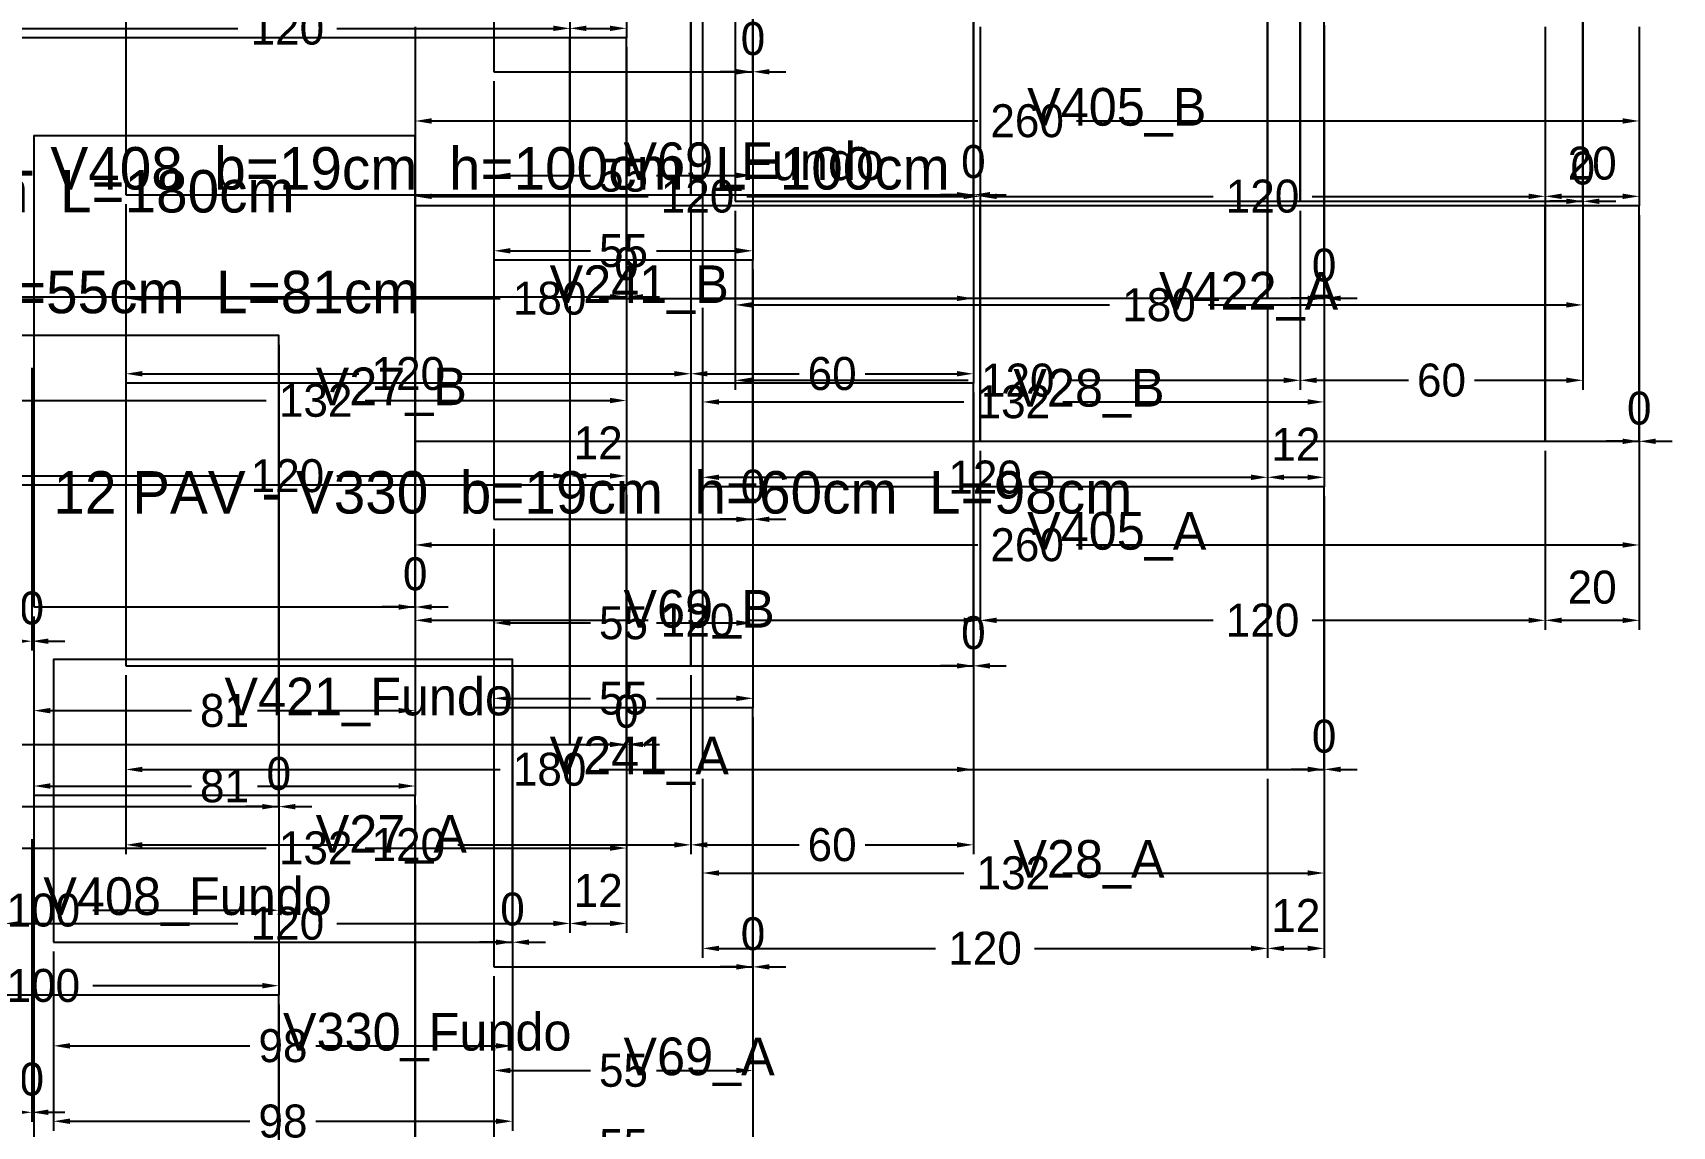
# Model space of a CAD drawing. Header units: metres. Extents: x 946 to 6411, y 1397 to 3666.
# Drawn here: x 4812.7 to 5160.8, y 2057.7 to 2289.8 of the extents above; entities that cross this region are included whole.
import ezdxf

# ---------------------------------------------------------------- set-up
doc = ezdxf.new("R2010")
doc.units = ezdxf.units.M
doc.layers.add('COTA', color=3, linetype='Continuous')
doc.dimstyles.new('COTA_VIG', dxfattribs={"dimtxt": 7, "dimasz": 3.5, "dimexe": 2, "dimexo": 2, "dimgap": 1.5, "dimtad": 1, "dimdec": 1, "dimcen": 2.5, "dimclrd": 3, "dimclre": 3, "dimclrt": 3, "dimazin": 3, "dimtfac": 1, "dimtmove": 0, "dimatfit": 3})

# ---------------------------------------------------------------- blocks, each defined once
blk = doc.blocks.new('_CLOSEDFILLED')
at = {"color": 0, "linetype": 'BYBLOCK'}
blk.add_solid([(-1, 0.164), (0, 0), (-1, -0.164)], dxfattribs=at)
blk = doc.blocks.new('*D292')
at = {"color": 3}
for p, q in [((4806.74, 2136.74), (4806.74, 2114.74)), ((4938.74, 2136.74), (4938.74, 2114.74)), ((4810.24, 2116.74), (4862.24, 2116.74)), ((4883.24, 2116.74), (4935.24, 2116.74))]:
    blk.add_line(p, q, dxfattribs=at)
at = {"layer": 'Defpoints'}
for p in [(4806.74, 2138.74), (4938.74, 2138.74), (4806.74, 2116.74)]:
    blk.add_point(p, dxfattribs=at)
at = {"layer": 'COTA', "color": 3, "xscale": 3.5, "yscale": 3.5, "rotation": 180}
blk.add_blockref('_CLOSEDFILLED', (4806.74, 2116.74), dxfattribs=at)
at = {"layer": 'COTA', "color": 3, "xscale": 3.5, "yscale": 3.5}
blk.add_blockref('_CLOSEDFILLED', (4938.74, 2116.74), dxfattribs=at)
at = {"layer": 'COTA', "color": 3, "insert": (4872.74, 2116.74), "char_height": 7, "attachment_point": 5}
blk.add_mtext('132', dxfattribs=at)
blk = doc.blocks.new('*D293')
at = {"color": 3}
for p, q in [((4806.74, 2136.74), (4806.74, 2098.74)), ((4926.74, 2136.74), (4926.74, 2098.74)), ((4810.24, 2100.74), (4856.24, 2100.74)), ((4877.24, 2100.74), (4923.24, 2100.74))]:
    blk.add_line(p, q, dxfattribs=at)
at = {"layer": 'Defpoints'}
for p in [(4806.74, 2138.74), (4926.74, 2138.74), (4806.74, 2100.74)]:
    blk.add_point(p, dxfattribs=at)
at = {"layer": 'COTA', "color": 3, "xscale": 3.5, "yscale": 3.5, "rotation": 180}
blk.add_blockref('_CLOSEDFILLED', (4806.74, 2100.74), dxfattribs=at)
at = {"layer": 'COTA', "color": 3, "xscale": 3.5, "yscale": 3.5}
blk.add_blockref('_CLOSEDFILLED', (4926.74, 2100.74), dxfattribs=at)
at = {"layer": 'COTA', "color": 3, "insert": (4866.74, 2100.74), "char_height": 7, "attachment_point": 5}
blk.add_mtext('120', dxfattribs=at)
blk = doc.blocks.new('*D296')
at = {"color": 3}
for p, q in [((4806.74, 2231.74), (4806.74, 2209.74)), ((4938.74, 2231.74), (4938.74, 2209.74)), ((4810.24, 2211.74), (4862.24, 2211.74)), ((4883.24, 2211.74), (4935.24, 2211.74))]:
    blk.add_line(p, q, dxfattribs=at)
at = {"layer": 'Defpoints'}
for p in [(4806.74, 2233.74), (4938.74, 2233.74), (4806.74, 2211.74)]:
    blk.add_point(p, dxfattribs=at)
at = {"layer": 'COTA', "color": 3, "xscale": 3.5, "yscale": 3.5, "rotation": 180}
blk.add_blockref('_CLOSEDFILLED', (4806.74, 2211.74), dxfattribs=at)
at = {"layer": 'COTA', "color": 3, "xscale": 3.5, "yscale": 3.5}
blk.add_blockref('_CLOSEDFILLED', (4938.74, 2211.74), dxfattribs=at)
at = {"layer": 'COTA', "color": 3, "insert": (4872.74, 2211.74), "char_height": 7, "attachment_point": 5}
blk.add_mtext('132', dxfattribs=at)
blk = doc.blocks.new('*D297')
at = {"color": 3}
for p, q in [((4806.74, 2231.74), (4806.74, 2193.74)), ((4926.74, 2231.74), (4926.74, 2193.74)), ((4810.24, 2195.74), (4856.24, 2195.74)), ((4877.24, 2195.74), (4923.24, 2195.74))]:
    blk.add_line(p, q, dxfattribs=at)
at = {"layer": 'Defpoints'}
for p in [(4806.74, 2233.74), (4926.74, 2233.74), (4806.74, 2195.74)]:
    blk.add_point(p, dxfattribs=at)
at = {"layer": 'COTA', "color": 3, "xscale": 3.5, "yscale": 3.5, "rotation": 180}
blk.add_blockref('_CLOSEDFILLED', (4806.74, 2195.74), dxfattribs=at)
at = {"layer": 'COTA', "color": 3, "xscale": 3.5, "yscale": 3.5}
blk.add_blockref('_CLOSEDFILLED', (4926.74, 2195.74), dxfattribs=at)
at = {"layer": 'COTA', "color": 3, "insert": (4866.74, 2195.74), "char_height": 7, "attachment_point": 5}
blk.add_mtext('120', dxfattribs=at)
blk = doc.blocks.new('*D301')
at = {"color": 3}
for p, q in [((4806.74, 2326.74), (4806.74, 2288.74)), ((4926.74, 2326.74), (4926.74, 2288.74)), ((4810.24, 2290.74), (4856.24, 2290.74)), ((4877.24, 2290.74), (4923.24, 2290.74))]:
    blk.add_line(p, q, dxfattribs=at)
at = {"layer": 'Defpoints'}
for p in [(4806.74, 2328.74), (4926.74, 2328.74), (4806.74, 2290.74)]:
    blk.add_point(p, dxfattribs=at)
at = {"layer": 'COTA', "color": 3, "xscale": 3.5, "yscale": 3.5, "rotation": 180}
blk.add_blockref('_CLOSEDFILLED', (4806.74, 2290.74), dxfattribs=at)
at = {"layer": 'COTA', "color": 3, "xscale": 3.5, "yscale": 3.5}
blk.add_blockref('_CLOSEDFILLED', (4926.74, 2290.74), dxfattribs=at)
at = {"layer": 'COTA', "color": 3, "insert": (4866.74, 2290.74), "char_height": 7, "attachment_point": 5}
blk.add_mtext('120', dxfattribs=at)
blk = doc.blocks.new('*D304')
at = {"color": 3}
for p, q in [((4954.91, 2131.44), (4954.91, 2109.44)), ((5086.91, 2131.44), (5086.91, 2109.44)), ((4958.41, 2111.44), (5010.41, 2111.44)), ((5031.41, 2111.44), (5083.41, 2111.44))]:
    blk.add_line(p, q, dxfattribs=at)
at = {"layer": 'Defpoints'}
for p in [(4954.91, 2133.44), (5086.91, 2133.44), (4954.91, 2111.44)]:
    blk.add_point(p, dxfattribs=at)
at = {"layer": 'COTA', "color": 3, "xscale": 3.5, "yscale": 3.5, "rotation": 180}
blk.add_blockref('_CLOSEDFILLED', (4954.91, 2111.44), dxfattribs=at)
at = {"layer": 'COTA', "color": 3, "xscale": 3.5, "yscale": 3.5}
blk.add_blockref('_CLOSEDFILLED', (5086.91, 2111.44), dxfattribs=at)
at = {"layer": 'COTA', "color": 3, "insert": (5020.91, 2111.44), "char_height": 7, "attachment_point": 5}
blk.add_mtext('132', dxfattribs=at)
blk = doc.blocks.new('*D305')
at = {"color": 3}
for p, q in [((4954.91, 2131.44), (4954.91, 2093.44)), ((5074.91, 2131.44), (5074.91, 2093.44)), ((4958.41, 2095.44), (5004.41, 2095.44)), ((5025.41, 2095.44), (5071.41, 2095.44))]:
    blk.add_line(p, q, dxfattribs=at)
at = {"layer": 'Defpoints'}
for p in [(4954.91, 2133.44), (5074.91, 2133.44), (4954.91, 2095.44)]:
    blk.add_point(p, dxfattribs=at)
at = {"layer": 'COTA', "color": 3, "xscale": 3.5, "yscale": 3.5, "rotation": 180}
blk.add_blockref('_CLOSEDFILLED', (4954.91, 2095.44), dxfattribs=at)
at = {"layer": 'COTA', "color": 3, "xscale": 3.5, "yscale": 3.5}
blk.add_blockref('_CLOSEDFILLED', (5074.91, 2095.44), dxfattribs=at)
at = {"layer": 'COTA', "color": 3, "insert": (5014.91, 2095.44), "char_height": 7, "attachment_point": 5}
blk.add_mtext('120', dxfattribs=at)
blk = doc.blocks.new('*D308')
at = {"color": 3}
for p, q in [((4954.91, 2231.44), (4954.91, 2209.44)), ((5086.91, 2231.44), (5086.91, 2209.44)), ((4958.41, 2211.44), (5010.41, 2211.44)), ((5031.41, 2211.44), (5083.41, 2211.44))]:
    blk.add_line(p, q, dxfattribs=at)
at = {"layer": 'Defpoints'}
for p in [(4954.91, 2233.44), (5086.91, 2233.44), (4954.91, 2211.44)]:
    blk.add_point(p, dxfattribs=at)
at = {"layer": 'COTA', "color": 3, "xscale": 3.5, "yscale": 3.5, "rotation": 180}
blk.add_blockref('_CLOSEDFILLED', (4954.91, 2211.44), dxfattribs=at)
at = {"layer": 'COTA', "color": 3, "xscale": 3.5, "yscale": 3.5}
blk.add_blockref('_CLOSEDFILLED', (5086.91, 2211.44), dxfattribs=at)
at = {"layer": 'COTA', "color": 3, "insert": (5020.91, 2211.44), "char_height": 7, "attachment_point": 5}
blk.add_mtext('132', dxfattribs=at)
blk = doc.blocks.new('*D309')
at = {"color": 3}
for p, q in [((4954.91, 2231.44), (4954.91, 2193.44)), ((5074.91, 2231.44), (5074.91, 2193.44)), ((4958.41, 2195.44), (5004.41, 2195.44)), ((5025.41, 2195.44), (5071.41, 2195.44))]:
    blk.add_line(p, q, dxfattribs=at)
at = {"layer": 'Defpoints'}
for p in [(4954.91, 2233.44), (5074.91, 2233.44), (4954.91, 2195.44)]:
    blk.add_point(p, dxfattribs=at)
at = {"layer": 'COTA', "color": 3, "xscale": 3.5, "yscale": 3.5, "rotation": 180}
blk.add_blockref('_CLOSEDFILLED', (4954.91, 2195.44), dxfattribs=at)
at = {"layer": 'COTA', "color": 3, "xscale": 3.5, "yscale": 3.5}
blk.add_blockref('_CLOSEDFILLED', (5074.91, 2195.44), dxfattribs=at)
at = {"layer": 'COTA', "color": 3, "insert": (5014.91, 2195.44), "char_height": 7, "attachment_point": 5}
blk.add_mtext('120', dxfattribs=at)
blk = doc.blocks.new('*D625')
at = {"color": 3}
for p, q in [((4910.61, 2089.52), (4910.61, 2067.52)), ((4965.61, 2089.52), (4965.61, 2067.52)), ((4914.11, 2069.52), (4931.11, 2069.52)), ((4945.11, 2069.52), (4962.11, 2069.52))]:
    blk.add_line(p, q, dxfattribs=at)
at = {"layer": 'Defpoints'}
for p in [(4910.61, 2091.52), (4965.61, 2091.52), (4910.61, 2069.52)]:
    blk.add_point(p, dxfattribs=at)
at = {"layer": 'COTA', "color": 3, "xscale": 3.5, "yscale": 3.5, "rotation": 180}
blk.add_blockref('_CLOSEDFILLED', (4910.61, 2069.52), dxfattribs=at)
at = {"layer": 'COTA', "color": 3, "xscale": 3.5, "yscale": 3.5}
blk.add_blockref('_CLOSEDFILLED', (4965.61, 2069.52), dxfattribs=at)
at = {"layer": 'COTA', "color": 3, "insert": (4938.11, 2069.52), "char_height": 7, "attachment_point": 5}
blk.add_mtext('55', dxfattribs=at)
blk = doc.blocks.new('*D626')
at = {"color": 3}
for p, q in [((4910.61, 2089.52), (4910.61, 2051.52)), ((4965.61, 2089.52), (4965.61, 2051.52)), ((4914.11, 2053.52), (4931.11, 2053.52)), ((4945.11, 2053.52), (4962.11, 2053.52))]:
    blk.add_line(p, q, dxfattribs=at)
at = {"layer": 'Defpoints'}
for p in [(4910.61, 2091.52), (4965.61, 2091.52), (4910.61, 2053.52)]:
    blk.add_point(p, dxfattribs=at)
at = {"layer": 'COTA', "color": 3, "xscale": 3.5, "yscale": 3.5, "rotation": 180}
blk.add_blockref('_CLOSEDFILLED', (4910.61, 2053.52), dxfattribs=at)
at = {"layer": 'COTA', "color": 3, "xscale": 3.5, "yscale": 3.5}
blk.add_blockref('_CLOSEDFILLED', (4965.61, 2053.52), dxfattribs=at)
at = {"layer": 'COTA', "color": 3, "insert": (4938.11, 2053.52), "char_height": 7, "attachment_point": 5}
blk.add_mtext('55', dxfattribs=at)
blk = doc.blocks.new('*D628')
at = {"color": 3}
for p, q in [((4910.61, 2184.52), (4910.61, 2162.52)), ((4965.61, 2184.52), (4965.61, 2162.52)), ((4914.11, 2164.52), (4931.11, 2164.52)), ((4945.11, 2164.52), (4962.11, 2164.52))]:
    blk.add_line(p, q, dxfattribs=at)
at = {"layer": 'Defpoints'}
for p in [(4910.61, 2186.52), (4965.61, 2186.52), (4910.61, 2164.52)]:
    blk.add_point(p, dxfattribs=at)
at = {"layer": 'COTA', "color": 3, "xscale": 3.5, "yscale": 3.5, "rotation": 180}
blk.add_blockref('_CLOSEDFILLED', (4910.61, 2164.52), dxfattribs=at)
at = {"layer": 'COTA', "color": 3, "xscale": 3.5, "yscale": 3.5}
blk.add_blockref('_CLOSEDFILLED', (4965.61, 2164.52), dxfattribs=at)
at = {"layer": 'COTA', "color": 3, "insert": (4938.11, 2164.52), "char_height": 7, "attachment_point": 5}
blk.add_mtext('55', dxfattribs=at)
blk = doc.blocks.new('*D629')
at = {"color": 3}
for p, q in [((4910.61, 2184.52), (4910.61, 2146.52)), ((4965.61, 2184.52), (4965.61, 2146.52)), ((4914.11, 2148.52), (4931.11, 2148.52)), ((4945.11, 2148.52), (4962.11, 2148.52))]:
    blk.add_line(p, q, dxfattribs=at)
at = {"layer": 'Defpoints'}
for p in [(4910.61, 2186.52), (4965.61, 2186.52), (4910.61, 2148.52)]:
    blk.add_point(p, dxfattribs=at)
at = {"layer": 'COTA', "color": 3, "xscale": 3.5, "yscale": 3.5, "rotation": 180}
blk.add_blockref('_CLOSEDFILLED', (4910.61, 2148.52), dxfattribs=at)
at = {"layer": 'COTA', "color": 3, "xscale": 3.5, "yscale": 3.5}
blk.add_blockref('_CLOSEDFILLED', (4965.61, 2148.52), dxfattribs=at)
at = {"layer": 'COTA', "color": 3, "insert": (4938.11, 2148.52), "char_height": 7, "attachment_point": 5}
blk.add_mtext('55', dxfattribs=at)
blk = doc.blocks.new('*D631')
at = {"color": 3}
for p, q in [((4910.61, 2279.52), (4910.61, 2257.52)), ((4965.61, 2279.52), (4965.61, 2257.52)), ((4914.11, 2259.52), (4931.11, 2259.52)), ((4945.11, 2259.52), (4962.11, 2259.52))]:
    blk.add_line(p, q, dxfattribs=at)
at = {"layer": 'Defpoints'}
for p in [(4910.61, 2281.52), (4965.61, 2281.52), (4910.61, 2259.52)]:
    blk.add_point(p, dxfattribs=at)
at = {"layer": 'COTA', "color": 3, "xscale": 3.5, "yscale": 3.5, "rotation": 180}
blk.add_blockref('_CLOSEDFILLED', (4910.61, 2259.52), dxfattribs=at)
at = {"layer": 'COTA', "color": 3, "xscale": 3.5, "yscale": 3.5}
blk.add_blockref('_CLOSEDFILLED', (4965.61, 2259.52), dxfattribs=at)
at = {"layer": 'COTA', "color": 3, "insert": (4938.11, 2259.52), "char_height": 7, "attachment_point": 5}
blk.add_mtext('55', dxfattribs=at)
blk = doc.blocks.new('*D632')
at = {"color": 3}
for p, q in [((4910.61, 2279.52), (4910.61, 2241.52)), ((4965.61, 2279.52), (4965.61, 2241.52)), ((4914.11, 2243.52), (4931.11, 2243.52)), ((4945.11, 2243.52), (4962.11, 2243.52))]:
    blk.add_line(p, q, dxfattribs=at)
at = {"layer": 'Defpoints'}
for p in [(4910.61, 2281.52), (4965.61, 2281.52), (4910.61, 2243.52)]:
    blk.add_point(p, dxfattribs=at)
at = {"layer": 'COTA', "color": 3, "xscale": 3.5, "yscale": 3.5, "rotation": 180}
blk.add_blockref('_CLOSEDFILLED', (4910.61, 2243.52), dxfattribs=at)
at = {"layer": 'COTA', "color": 3, "xscale": 3.5, "yscale": 3.5}
blk.add_blockref('_CLOSEDFILLED', (4965.61, 2243.52), dxfattribs=at)
at = {"layer": 'COTA', "color": 3, "insert": (4938.11, 2243.52), "char_height": 7, "attachment_point": 5}
blk.add_mtext('55', dxfattribs=at)
blk = doc.blocks.new('*D1201')
at = {"color": 3}
for p, q in [((4832.42, 2153.42), (4832.42, 2131.42)), ((5012.42, 2153.42), (5012.42, 2131.42)), ((4835.92, 2133.42), (4911.92, 2133.42)), ((4932.92, 2133.42), (5008.92, 2133.42))]:
    blk.add_line(p, q, dxfattribs=at)
at = {"layer": 'Defpoints'}
for p in [(4832.42, 2155.42), (5012.42, 2155.42), (4832.42, 2133.42)]:
    blk.add_point(p, dxfattribs=at)
at = {"layer": 'COTA', "color": 3, "xscale": 3.5, "yscale": 3.5, "rotation": 180}
blk.add_blockref('_CLOSEDFILLED', (4832.42, 2133.42), dxfattribs=at)
at = {"layer": 'COTA', "color": 3, "xscale": 3.5, "yscale": 3.5}
blk.add_blockref('_CLOSEDFILLED', (5012.42, 2133.42), dxfattribs=at)
at = {"layer": 'COTA', "color": 3, "insert": (4922.42, 2133.42), "char_height": 7, "attachment_point": 5}
blk.add_mtext('180', dxfattribs=at)
blk = doc.blocks.new('*D1202')
at = {"color": 3}
for p, q in [((4832.42, 2153.42), (4832.42, 2115.42)), ((4952.42, 2153.42), (4952.42, 2115.42)), ((4835.92, 2117.42), (4881.92, 2117.42)), ((4902.92, 2117.42), (4948.92, 2117.42))]:
    blk.add_line(p, q, dxfattribs=at)
at = {"layer": 'Defpoints'}
for p in [(4832.42, 2155.42), (4952.42, 2155.42), (4832.42, 2117.42)]:
    blk.add_point(p, dxfattribs=at)
at = {"layer": 'COTA', "color": 3, "xscale": 3.5, "yscale": 3.5, "rotation": 180}
blk.add_blockref('_CLOSEDFILLED', (4832.42, 2117.42), dxfattribs=at)
at = {"layer": 'COTA', "color": 3, "xscale": 3.5, "yscale": 3.5}
blk.add_blockref('_CLOSEDFILLED', (4952.42, 2117.42), dxfattribs=at)
at = {"layer": 'COTA', "color": 3, "insert": (4892.42, 2117.42), "char_height": 7, "attachment_point": 5}
blk.add_mtext('120', dxfattribs=at)
blk = doc.blocks.new('*D1203')
at = {"color": 3}
for p, q in [((4952.42, 2153.42), (4952.42, 2115.42)), ((5012.42, 2153.42), (5012.42, 2115.42)), ((4955.92, 2117.42), (4975.42, 2117.42)), ((4989.42, 2117.42), (5008.92, 2117.42))]:
    blk.add_line(p, q, dxfattribs=at)
at = {"layer": 'Defpoints'}
for p in [(4952.42, 2155.42), (5012.42, 2155.42), (4952.42, 2117.42)]:
    blk.add_point(p, dxfattribs=at)
at = {"layer": 'COTA', "color": 3, "xscale": 3.5, "yscale": 3.5, "rotation": 180}
blk.add_blockref('_CLOSEDFILLED', (4952.42, 2117.42), dxfattribs=at)
at = {"layer": 'COTA', "color": 3, "xscale": 3.5, "yscale": 3.5}
blk.add_blockref('_CLOSEDFILLED', (5012.42, 2117.42), dxfattribs=at)
at = {"layer": 'COTA', "color": 3, "insert": (4982.42, 2117.42), "char_height": 7, "attachment_point": 5}
blk.add_mtext('60', dxfattribs=at)
blk = doc.blocks.new('*D1205')
at = {"color": 3}
for p, q in [((4832.42, 2253.42), (4832.42, 2231.42)), ((5012.42, 2253.42), (5012.42, 2231.42)), ((4835.92, 2233.42), (4911.92, 2233.42)), ((4932.92, 2233.42), (5008.92, 2233.42))]:
    blk.add_line(p, q, dxfattribs=at)
at = {"layer": 'Defpoints'}
for p in [(4832.42, 2255.42), (5012.42, 2255.42), (4832.42, 2233.42)]:
    blk.add_point(p, dxfattribs=at)
at = {"layer": 'COTA', "color": 3, "xscale": 3.5, "yscale": 3.5, "rotation": 180}
blk.add_blockref('_CLOSEDFILLED', (4832.42, 2233.42), dxfattribs=at)
at = {"layer": 'COTA', "color": 3, "xscale": 3.5, "yscale": 3.5}
blk.add_blockref('_CLOSEDFILLED', (5012.42, 2233.42), dxfattribs=at)
at = {"layer": 'COTA', "color": 3, "insert": (4922.42, 2233.42), "char_height": 7, "attachment_point": 5}
blk.add_mtext('180', dxfattribs=at)
blk = doc.blocks.new('*D1206')
at = {"color": 3}
for p, q in [((4832.42, 2253.42), (4832.42, 2215.42)), ((4952.42, 2253.42), (4952.42, 2215.42)), ((4835.92, 2217.42), (4881.92, 2217.42)), ((4902.92, 2217.42), (4948.92, 2217.42))]:
    blk.add_line(p, q, dxfattribs=at)
at = {"layer": 'Defpoints'}
for p in [(4832.42, 2255.42), (4952.42, 2255.42), (4832.42, 2217.42)]:
    blk.add_point(p, dxfattribs=at)
at = {"layer": 'COTA', "color": 3, "xscale": 3.5, "yscale": 3.5, "rotation": 180}
blk.add_blockref('_CLOSEDFILLED', (4832.42, 2217.42), dxfattribs=at)
at = {"layer": 'COTA', "color": 3, "xscale": 3.5, "yscale": 3.5}
blk.add_blockref('_CLOSEDFILLED', (4952.42, 2217.42), dxfattribs=at)
at = {"layer": 'COTA', "color": 3, "insert": (4892.42, 2217.42), "char_height": 7, "attachment_point": 5}
blk.add_mtext('120', dxfattribs=at)
blk = doc.blocks.new('*D1207')
at = {"color": 3}
for p, q in [((4952.42, 2253.42), (4952.42, 2215.42)), ((5012.42, 2253.42), (5012.42, 2215.42)), ((4955.92, 2217.42), (4975.42, 2217.42)), ((4989.42, 2217.42), (5008.92, 2217.42))]:
    blk.add_line(p, q, dxfattribs=at)
at = {"layer": 'Defpoints'}
for p in [(4952.42, 2255.42), (5012.42, 2255.42), (4952.42, 2217.42)]:
    blk.add_point(p, dxfattribs=at)
at = {"layer": 'COTA', "color": 3, "xscale": 3.5, "yscale": 3.5, "rotation": 180}
blk.add_blockref('_CLOSEDFILLED', (4952.42, 2217.42), dxfattribs=at)
at = {"layer": 'COTA', "color": 3, "xscale": 3.5, "yscale": 3.5}
blk.add_blockref('_CLOSEDFILLED', (5012.42, 2217.42), dxfattribs=at)
at = {"layer": 'COTA', "color": 3, "insert": (4982.42, 2217.42), "char_height": 7, "attachment_point": 5}
blk.add_mtext('60', dxfattribs=at)
blk = doc.blocks.new('*D1657')
at = {"color": 3}
for p, q in [((4817.04, 2094.75), (4817.04, 2072.75)), ((4914.54, 2094.75), (4914.54, 2072.75)), ((4820.54, 2074.75), (4858.79, 2074.75)), ((4872.79, 2074.75), (4911.04, 2074.75))]:
    blk.add_line(p, q, dxfattribs=at)
at = {"layer": 'Defpoints'}
for p in [(4817.04, 2096.75), (4914.54, 2096.75), (4817.04, 2074.75)]:
    blk.add_point(p, dxfattribs=at)
at = {"layer": 'COTA', "color": 3, "xscale": 3.5, "yscale": 3.5, "rotation": 180}
blk.add_blockref('_CLOSEDFILLED', (4817.04, 2074.75), dxfattribs=at)
at = {"layer": 'COTA', "color": 3, "xscale": 3.5, "yscale": 3.5}
blk.add_blockref('_CLOSEDFILLED', (4914.54, 2074.75), dxfattribs=at)
at = {"layer": 'COTA', "color": 3, "insert": (4865.79, 2074.75), "char_height": 7, "attachment_point": 5}
blk.add_mtext('98', dxfattribs=at)
blk = doc.blocks.new('*D1658')
at = {"color": 3}
for p, q in [((4817.04, 2094.75), (4817.04, 2056.75)), ((4914.54, 2094.75), (4914.54, 2056.75)), ((4820.54, 2058.75), (4858.79, 2058.75)), ((4872.79, 2058.75), (4911.04, 2058.75))]:
    blk.add_line(p, q, dxfattribs=at)
at = {"layer": 'Defpoints'}
for p in [(4817.04, 2096.75), (4914.54, 2096.75), (4817.04, 2058.75)]:
    blk.add_point(p, dxfattribs=at)
at = {"layer": 'COTA', "color": 3, "xscale": 3.5, "yscale": 3.5, "rotation": 180}
blk.add_blockref('_CLOSEDFILLED', (4817.04, 2058.75), dxfattribs=at)
at = {"layer": 'COTA', "color": 3, "xscale": 3.5, "yscale": 3.5}
blk.add_blockref('_CLOSEDFILLED', (4914.54, 2058.75), dxfattribs=at)
at = {"layer": 'COTA', "color": 3, "insert": (4865.79, 2058.75), "char_height": 7, "attachment_point": 5}
blk.add_mtext('98', dxfattribs=at)
blk = doc.blocks.new('*D1804')
at = {"color": 3}
for p, q in [((4893.84, 2201.08), (4893.84, 2179.08)), ((5153.84, 2201.08), (5153.84, 2179.08)), ((4897.34, 2181.08), (5013.34, 2181.08)), ((5034.34, 2181.08), (5150.34, 2181.08))]:
    blk.add_line(p, q, dxfattribs=at)
at = {"layer": 'Defpoints'}
for p in [(4893.84, 2203.08), (5153.84, 2203.08), (4893.84, 2181.08)]:
    blk.add_point(p, dxfattribs=at)
at = {"layer": 'COTA', "color": 3, "xscale": 3.5, "yscale": 3.5, "rotation": 180}
blk.add_blockref('_CLOSEDFILLED', (4893.84, 2181.08), dxfattribs=at)
at = {"layer": 'COTA', "color": 3, "xscale": 3.5, "yscale": 3.5}
blk.add_blockref('_CLOSEDFILLED', (5153.84, 2181.08), dxfattribs=at)
at = {"layer": 'COTA', "color": 3, "insert": (5023.84, 2181.08), "char_height": 7, "attachment_point": 5}
blk.add_mtext('260', dxfattribs=at)
blk = doc.blocks.new('*D1805')
at = {"color": 3}
for p, q in [((4893.84, 2201.08), (4893.84, 2163.08)), ((5013.84, 2201.08), (5013.84, 2163.08)), ((4897.34, 2165.08), (4943.34, 2165.08)), ((4964.34, 2165.08), (5010.34, 2165.08))]:
    blk.add_line(p, q, dxfattribs=at)
at = {"layer": 'Defpoints'}
for p in [(4893.84, 2203.08), (5013.84, 2203.08), (4893.84, 2165.08)]:
    blk.add_point(p, dxfattribs=at)
at = {"layer": 'COTA', "color": 3, "xscale": 3.5, "yscale": 3.5, "rotation": 180}
blk.add_blockref('_CLOSEDFILLED', (4893.84, 2165.08), dxfattribs=at)
at = {"layer": 'COTA', "color": 3, "xscale": 3.5, "yscale": 3.5}
blk.add_blockref('_CLOSEDFILLED', (5013.84, 2165.08), dxfattribs=at)
at = {"layer": 'COTA', "color": 3, "insert": (4953.84, 2165.08), "char_height": 7, "attachment_point": 5}
blk.add_mtext('120', dxfattribs=at)
blk = doc.blocks.new('*D1806')
at = {"color": 3}
for p, q in [((5013.84, 2201.08), (5013.84, 2163.08)), ((5133.84, 2201.08), (5133.84, 2163.08)), ((5017.34, 2165.08), (5063.34, 2165.08)), ((5084.34, 2165.08), (5130.34, 2165.08))]:
    blk.add_line(p, q, dxfattribs=at)
at = {"layer": 'Defpoints'}
for p in [(5013.84, 2203.08), (5133.84, 2203.08), (5013.84, 2165.08)]:
    blk.add_point(p, dxfattribs=at)
at = {"layer": 'COTA', "color": 3, "xscale": 3.5, "yscale": 3.5, "rotation": 180}
blk.add_blockref('_CLOSEDFILLED', (5013.84, 2165.08), dxfattribs=at)
at = {"layer": 'COTA', "color": 3, "xscale": 3.5, "yscale": 3.5}
blk.add_blockref('_CLOSEDFILLED', (5133.84, 2165.08), dxfattribs=at)
at = {"layer": 'COTA', "color": 3, "insert": (5073.84, 2165.08), "char_height": 7, "attachment_point": 5}
blk.add_mtext('120', dxfattribs=at)
blk = doc.blocks.new('*D1807')
at = {"color": 3}
for p, q in [((5133.84, 2201.08), (5133.84, 2163.08)), ((5153.84, 2201.08), (5153.84, 2163.08)), ((5137.34, 2165.08), (5150.34, 2165.08))]:
    blk.add_line(p, q, dxfattribs=at)
at = {"layer": 'Defpoints'}
for p in [(5133.84, 2203.08), (5153.84, 2203.08), (5133.84, 2165.08)]:
    blk.add_point(p, dxfattribs=at)
at = {"layer": 'COTA', "color": 3, "xscale": 3.5, "yscale": 3.5, "rotation": 180}
blk.add_blockref('_CLOSEDFILLED', (5133.84, 2165.08), dxfattribs=at)
at = {"layer": 'COTA', "color": 3, "xscale": 3.5, "yscale": 3.5}
blk.add_blockref('_CLOSEDFILLED', (5153.84, 2165.08), dxfattribs=at)
at = {"layer": 'COTA', "color": 3, "insert": (5143.84, 2172.08), "char_height": 7, "attachment_point": 5}
blk.add_mtext('20', dxfattribs=at)
blk = doc.blocks.new('*D1809')
at = {"color": 3}
for p, q in [((4893.84, 2291.08), (4893.84, 2269.08)), ((5153.84, 2291.08), (5153.84, 2269.08)), ((4897.34, 2271.08), (5013.34, 2271.08)), ((5034.34, 2271.08), (5150.34, 2271.08))]:
    blk.add_line(p, q, dxfattribs=at)
at = {"layer": 'Defpoints'}
for p in [(4893.84, 2293.08), (5153.84, 2293.08), (4893.84, 2271.08)]:
    blk.add_point(p, dxfattribs=at)
at = {"layer": 'COTA', "color": 3, "xscale": 3.5, "yscale": 3.5, "rotation": 180}
blk.add_blockref('_CLOSEDFILLED', (4893.84, 2271.08), dxfattribs=at)
at = {"layer": 'COTA', "color": 3, "xscale": 3.5, "yscale": 3.5}
blk.add_blockref('_CLOSEDFILLED', (5153.84, 2271.08), dxfattribs=at)
at = {"layer": 'COTA', "color": 3, "insert": (5023.84, 2271.08), "char_height": 7, "attachment_point": 5}
blk.add_mtext('260', dxfattribs=at)
blk = doc.blocks.new('*D1810')
at = {"color": 3}
for p, q in [((4893.84, 2291.08), (4893.84, 2253.08)), ((5013.84, 2291.08), (5013.84, 2253.08)), ((4897.34, 2255.08), (4943.34, 2255.08)), ((4964.34, 2255.08), (5010.34, 2255.08))]:
    blk.add_line(p, q, dxfattribs=at)
at = {"layer": 'Defpoints'}
for p in [(4893.84, 2293.08), (5013.84, 2293.08), (4893.84, 2255.08)]:
    blk.add_point(p, dxfattribs=at)
at = {"layer": 'COTA', "color": 3, "xscale": 3.5, "yscale": 3.5, "rotation": 180}
blk.add_blockref('_CLOSEDFILLED', (4893.84, 2255.08), dxfattribs=at)
at = {"layer": 'COTA', "color": 3, "xscale": 3.5, "yscale": 3.5}
blk.add_blockref('_CLOSEDFILLED', (5013.84, 2255.08), dxfattribs=at)
at = {"layer": 'COTA', "color": 3, "insert": (4953.84, 2255.08), "char_height": 7, "attachment_point": 5}
blk.add_mtext('120', dxfattribs=at)
blk = doc.blocks.new('*D1811')
at = {"color": 3}
for p, q in [((5013.84, 2291.08), (5013.84, 2253.08)), ((5133.84, 2291.08), (5133.84, 2253.08)), ((5017.34, 2255.08), (5063.34, 2255.08)), ((5084.34, 2255.08), (5130.34, 2255.08))]:
    blk.add_line(p, q, dxfattribs=at)
at = {"layer": 'Defpoints'}
for p in [(5013.84, 2293.08), (5133.84, 2293.08), (5013.84, 2255.08)]:
    blk.add_point(p, dxfattribs=at)
at = {"layer": 'COTA', "color": 3, "xscale": 3.5, "yscale": 3.5, "rotation": 180}
blk.add_blockref('_CLOSEDFILLED', (5013.84, 2255.08), dxfattribs=at)
at = {"layer": 'COTA', "color": 3, "xscale": 3.5, "yscale": 3.5}
blk.add_blockref('_CLOSEDFILLED', (5133.84, 2255.08), dxfattribs=at)
at = {"layer": 'COTA', "color": 3, "insert": (5073.84, 2255.08), "char_height": 7, "attachment_point": 5}
blk.add_mtext('120', dxfattribs=at)
blk = doc.blocks.new('*D1812')
at = {"color": 3}
for p, q in [((5133.84, 2291.08), (5133.84, 2253.08)), ((5153.84, 2291.08), (5153.84, 2253.08)), ((5137.34, 2255.08), (5150.34, 2255.08))]:
    blk.add_line(p, q, dxfattribs=at)
at = {"layer": 'Defpoints'}
for p in [(5133.84, 2293.08), (5153.84, 2293.08), (5133.84, 2255.08)]:
    blk.add_point(p, dxfattribs=at)
at = {"layer": 'COTA', "color": 3, "xscale": 3.5, "yscale": 3.5, "rotation": 180}
blk.add_blockref('_CLOSEDFILLED', (5133.84, 2255.08), dxfattribs=at)
at = {"layer": 'COTA', "color": 3, "xscale": 3.5, "yscale": 3.5}
blk.add_blockref('_CLOSEDFILLED', (5153.84, 2255.08), dxfattribs=at)
at = {"layer": 'COTA', "color": 3, "insert": (5143.84, 2262.08), "char_height": 7, "attachment_point": 5}
blk.add_mtext('20', dxfattribs=at)
blk = doc.blocks.new('*D1882')
at = {"color": 3}
for p, q in [((4764.9, 2123.53), (4764.9, 2101.53)), ((4864.9, 2123.53), (4864.9, 2101.53)), ((4768.4, 2103.53), (4804.4, 2103.53)), ((4825.4, 2103.53), (4861.4, 2103.53))]:
    blk.add_line(p, q, dxfattribs=at)
at = {"layer": 'Defpoints'}
for p in [(4764.9, 2125.53), (4864.9, 2125.53), (4764.9, 2103.53)]:
    blk.add_point(p, dxfattribs=at)
at = {"layer": 'COTA', "color": 3, "xscale": 3.5, "yscale": 3.5, "rotation": 180}
blk.add_blockref('_CLOSEDFILLED', (4764.9, 2103.53), dxfattribs=at)
at = {"layer": 'COTA', "color": 3, "xscale": 3.5, "yscale": 3.5}
blk.add_blockref('_CLOSEDFILLED', (4864.9, 2103.53), dxfattribs=at)
at = {"layer": 'COTA', "color": 3, "insert": (4814.9, 2103.53), "char_height": 7, "attachment_point": 5}
blk.add_mtext('100', dxfattribs=at)
blk = doc.blocks.new('*D1883')
at = {"color": 3}
for p, q in [((4764.9, 2123.53), (4764.9, 2085.53)), ((4864.9, 2123.53), (4864.9, 2085.53)), ((4768.4, 2087.53), (4804.4, 2087.53)), ((4825.4, 2087.53), (4861.4, 2087.53))]:
    blk.add_line(p, q, dxfattribs=at)
at = {"layer": 'Defpoints'}
for p in [(4764.9, 2125.53), (4864.9, 2125.53), (4764.9, 2087.53)]:
    blk.add_point(p, dxfattribs=at)
at = {"layer": 'COTA', "color": 3, "xscale": 3.5, "yscale": 3.5, "rotation": 180}
blk.add_blockref('_CLOSEDFILLED', (4764.9, 2087.53), dxfattribs=at)
at = {"layer": 'COTA', "color": 3, "xscale": 3.5, "yscale": 3.5}
blk.add_blockref('_CLOSEDFILLED', (4864.9, 2087.53), dxfattribs=at)
at = {"layer": 'COTA', "color": 3, "insert": (4814.9, 2087.53), "char_height": 7, "attachment_point": 5}
blk.add_mtext('100', dxfattribs=at)
blk = doc.blocks.new('*D2020')
at = {"color": 3}
for p, q in [((4812.87, 2165.91), (4812.87, 2143.91)), ((4893.87, 2165.91), (4893.87, 2143.91)), ((4816.37, 2145.91), (4846.37, 2145.91)), ((4860.37, 2145.91), (4890.37, 2145.91))]:
    blk.add_line(p, q, dxfattribs=at)
at = {"layer": 'Defpoints'}
for p in [(4812.87, 2167.91), (4893.87, 2167.91), (4812.87, 2145.91)]:
    blk.add_point(p, dxfattribs=at)
at = {"layer": 'COTA', "color": 3, "xscale": 3.5, "yscale": 3.5, "rotation": 180}
blk.add_blockref('_CLOSEDFILLED', (4812.87, 2145.91), dxfattribs=at)
at = {"layer": 'COTA', "color": 3, "xscale": 3.5, "yscale": 3.5}
blk.add_blockref('_CLOSEDFILLED', (4893.87, 2145.91), dxfattribs=at)
at = {"layer": 'COTA', "color": 3, "insert": (4853.37, 2145.91), "char_height": 7, "attachment_point": 5}
blk.add_mtext('81', dxfattribs=at)
blk = doc.blocks.new('*D2021')
at = {"color": 3}
for p, q in [((4812.87, 2165.91), (4812.87, 2127.91)), ((4893.87, 2165.91), (4893.87, 2127.91)), ((4816.37, 2129.91), (4846.37, 2129.91)), ((4860.37, 2129.91), (4890.37, 2129.91))]:
    blk.add_line(p, q, dxfattribs=at)
at = {"layer": 'Defpoints'}
for p in [(4812.87, 2167.91), (4893.87, 2167.91), (4812.87, 2129.91)]:
    blk.add_point(p, dxfattribs=at)
at = {"layer": 'COTA', "color": 3, "xscale": 3.5, "yscale": 3.5, "rotation": 180}
blk.add_blockref('_CLOSEDFILLED', (4812.87, 2129.91), dxfattribs=at)
at = {"layer": 'COTA', "color": 3, "xscale": 3.5, "yscale": 3.5}
blk.add_blockref('_CLOSEDFILLED', (4893.87, 2129.91), dxfattribs=at)
at = {"layer": 'COTA', "color": 3, "insert": (4853.37, 2129.91), "char_height": 7, "attachment_point": 5}
blk.add_mtext('81', dxfattribs=at)
blk = doc.blocks.new('*D2023')
at = {"color": 3}
for p, q in [((4961.84, 2252.03), (4961.84, 2230.03)), ((5141.84, 2252.03), (5141.84, 2230.03)), ((4965.34, 2232.03), (5041.34, 2232.03)), ((5062.34, 2232.03), (5138.34, 2232.03))]:
    blk.add_line(p, q, dxfattribs=at)
at = {"layer": 'Defpoints'}
for p in [(4961.84, 2254.03), (5141.84, 2254.03), (4961.84, 2232.03)]:
    blk.add_point(p, dxfattribs=at)
at = {"layer": 'COTA', "color": 3, "xscale": 3.5, "yscale": 3.5, "rotation": 180}
blk.add_blockref('_CLOSEDFILLED', (4961.84, 2232.03), dxfattribs=at)
at = {"layer": 'COTA', "color": 3, "xscale": 3.5, "yscale": 3.5}
blk.add_blockref('_CLOSEDFILLED', (5141.84, 2232.03), dxfattribs=at)
at = {"layer": 'COTA', "color": 3, "insert": (5051.84, 2232.03), "char_height": 7, "attachment_point": 5}
blk.add_mtext('180', dxfattribs=at)
blk = doc.blocks.new('*D2024')
at = {"color": 3}
for p, q in [((4961.84, 2252.03), (4961.84, 2214.03)), ((5081.84, 2252.03), (5081.84, 2214.03)), ((4965.34, 2216.03), (5011.34, 2216.03)), ((5032.34, 2216.03), (5078.34, 2216.03))]:
    blk.add_line(p, q, dxfattribs=at)
at = {"layer": 'Defpoints'}
for p in [(4961.84, 2254.03), (5081.84, 2254.03), (4961.84, 2216.03)]:
    blk.add_point(p, dxfattribs=at)
at = {"layer": 'COTA', "color": 3, "xscale": 3.5, "yscale": 3.5, "rotation": 180}
blk.add_blockref('_CLOSEDFILLED', (4961.84, 2216.03), dxfattribs=at)
at = {"layer": 'COTA', "color": 3, "xscale": 3.5, "yscale": 3.5}
blk.add_blockref('_CLOSEDFILLED', (5081.84, 2216.03), dxfattribs=at)
at = {"layer": 'COTA', "color": 3, "insert": (5021.84, 2216.03), "char_height": 7, "attachment_point": 5}
blk.add_mtext('120', dxfattribs=at)
blk = doc.blocks.new('*D2025')
at = {"color": 3}
for p, q in [((5081.84, 2252.03), (5081.84, 2214.03)), ((5141.84, 2252.03), (5141.84, 2214.03)), ((5085.34, 2216.03), (5104.84, 2216.03)), ((5118.84, 2216.03), (5138.34, 2216.03))]:
    blk.add_line(p, q, dxfattribs=at)
at = {"layer": 'Defpoints'}
for p in [(5081.84, 2254.03), (5141.84, 2254.03), (5081.84, 2216.03)]:
    blk.add_point(p, dxfattribs=at)
at = {"layer": 'COTA', "color": 3, "xscale": 3.5, "yscale": 3.5, "rotation": 180}
blk.add_blockref('_CLOSEDFILLED', (5081.84, 2216.03), dxfattribs=at)
at = {"layer": 'COTA', "color": 3, "xscale": 3.5, "yscale": 3.5}
blk.add_blockref('_CLOSEDFILLED', (5141.84, 2216.03), dxfattribs=at)
at = {"layer": 'COTA', "color": 3, "insert": (5111.84, 2216.03), "char_height": 7, "attachment_point": 5}
blk.add_mtext('60', dxfattribs=at)

msp = doc.modelspace()

# ---------------------------------------------------------------- linework, layer by layer
at = {"layer": 'Paineis'}
for points in [[(4910.61, 2281.52), (4965.61, 2281.52), (4965.61, 2336.52), (4910.61, 2336.52)], [(4832.42, 2255.42), (4952.42, 2255.42), (4952.42, 2315.42), (4832.42, 2315.42)], [(4952.42, 2255.42), (5012.42, 2255.42), (5012.42, 2315.42), (4952.42, 2315.42)], [(4961.84, 2254.03), (5081.84, 2254.03), (5081.84, 2304.03), (4961.84, 2304.03)], [(5081.84, 2254.03), (5141.84, 2254.03), (5141.84, 2304.03), (5081.84, 2304.03)], [(4954.91, 2233.44), (5074.91, 2233.44), (5074.91, 2293.44), (4954.91, 2293.44)], [(5074.91, 2233.44), (5086.91, 2233.44), (5086.91, 2293.44), (5074.91, 2293.44)], [(4806.74, 2233.74), (4926.74, 2233.74), (4926.74, 2288.74), (4806.74, 2288.74)], [(4926.74, 2233.74), (4938.74, 2233.74), (4938.74, 2288.74), (4926.74, 2288.74)], [(4812.87, 2167.91), (4893.87, 2167.91), (4893.87, 2267.91), (4812.87, 2267.91)], [(4893.84, 2203.08), (5013.84, 2203.08), (5013.84, 2253.08), (4893.84, 2253.08)], [(5013.84, 2203.08), (5133.84, 2203.08), (5133.84, 2253.08), (5013.84, 2253.08)], [(5133.84, 2203.08), (5153.84, 2203.08), (5153.84, 2253.08), (5133.84, 2253.08)], [(4910.61, 2186.52), (4965.61, 2186.52), (4965.61, 2241.52), (4910.61, 2241.52)], [(4764.9, 2125.53), (4864.9, 2125.53), (4864.9, 2225.53), (4764.9, 2225.53)], [(4832.42, 2155.42), (4952.42, 2155.42), (4952.42, 2215.42), (4832.42, 2215.42)], [(4952.42, 2155.42), (5012.42, 2155.42), (5012.42, 2215.42), (4952.42, 2215.42)], [(4806.74, 2138.74), (4926.74, 2138.74), (4926.74, 2193.74), (4806.74, 2193.74)], [(4926.74, 2138.74), (4938.74, 2138.74), (4938.74, 2193.74), (4926.74, 2193.74)], [(4954.91, 2133.44), (5074.91, 2133.44), (5074.91, 2193.44), (4954.91, 2193.44)], [(5074.91, 2133.44), (5086.91, 2133.44), (5086.91, 2193.44), (5074.91, 2193.44)], [(4817.04, 2096.75), (4914.54, 2096.75), (4914.54, 2156.75), (4817.04, 2156.75)], [(4910.61, 2091.52), (4965.61, 2091.52), (4965.61, 2146.52), (4910.61, 2146.52)], [(4812.87, 2027.91), (4893.87, 2027.91), (4893.87, 2127.91), (4812.87, 2127.91)], [(4764.9, 1985.53), (4864.9, 1985.53), (4864.9, 2085.53), (4764.9, 2085.53)]]:
    msp.add_lwpolyline(points, close=True, dxfattribs=at)

# ---------------------------------------------------------------- texts
at = {"layer": 'NOMENCLATURA', "char_height": 9, "attachment_point": 1}
for s, insert in [('12 PAV - V408  b=19cm  h=100cm  L=100cm', (4764.9, 2265.53)), ('12 PAV - V238  b=19cm  h=60cm  L=180cm', (4632.45, 2260.65)), ('12 PAV - V419  b=14cm  h=55cm  L=81cm', (4665.62, 2239.27)), ('12 PAV - V330  b=19cm  h=60cm  L=98cm', (4817.04, 2196.75))]:
    msp.add_mtext(s, dxfattribs=dict(at, insert=insert))
at = {"layer": 'Texto Secao', "char_height": 8, "attachment_point": 1}
for s, insert in [('V405_B', (5023.84, 2278.08)), ('V69_Fundo', (4938.11, 2266.52)), ('V241_B', (4922.42, 2240.42)), ('V422_A', (5051.84, 2239.03)), ('V27_B', (4872.74, 2218.74)), ('V28_B', (5020.91, 2218.44)), ('V405_A', (5023.84, 2188.08)), ('V69_B', (4938.11, 2171.52)), ('V421_Fundo', (4853.37, 2152.91)), ('V241_A', (4922.42, 2140.42)), ('V27_A', (4872.74, 2123.74)), ('V28_A', (5020.91, 2118.44)), ('V408_Fundo', (4814.9, 2110.53)), ('V330_Fundo', (4865.79, 2081.75)), ('V69_A', (4938.11, 2076.52))]:
    msp.add_mtext(s, dxfattribs=dict(at, insert=insert))

# ---------------------------------------------------------------- dimensions: what is measured, and where the dimension line sits
at = {"layer": 'COTA'}
for base, p1, p2 in [((4965.61, 2281.52), (4965.61, 2281.52), (4965.61, 2336.52)), ((4926.74, 2290.74), (4926.74, 2328.74), (4938.74, 2328.74)), ((5012.42, 2255.42), (5012.42, 2255.42), (5012.42, 2315.42)), ((5141.84, 2254.03), (5141.84, 2254.03), (5141.84, 2304.03)), ((5086.91, 2233.44), (5086.91, 2233.44), (5086.91, 2293.44)), ((4938.74, 2233.74), (4938.74, 2233.74), (4938.74, 2288.74)), ((4893.87, 2167.91), (4893.87, 2167.91), (4893.87, 2267.91)), ((5153.84, 2203.08), (5153.84, 2203.08), (5153.84, 2253.08)), ((4965.61, 2186.52), (4965.61, 2186.52), (4965.61, 2241.52)), ((4926.74, 2195.74), (4926.74, 2233.74), (4938.74, 2233.74)), ((5074.91, 2195.44), (5074.91, 2233.44), (5086.91, 2233.44)), ((4864.9, 2125.53), (4864.9, 2125.53), (4864.9, 2225.53)), ((4812.45, 2160.65), (4812.45, 2160.65), (4812.45, 2220.65)), ((5012.42, 2155.42), (5012.42, 2155.42), (5012.42, 2215.42)), ((4938.74, 2138.74), (4938.74, 2138.74), (4938.74, 2193.74)), ((5086.91, 2133.44), (5086.91, 2133.44), (5086.91, 2193.44)), ((4914.54, 2096.75), (4914.54, 2096.75), (4914.54, 2156.75)), ((4965.61, 2091.52), (4965.61, 2091.52), (4965.61, 2146.52)), ((4926.74, 2100.74), (4926.74, 2138.74), (4938.74, 2138.74)), ((5074.91, 2095.44), (5074.91, 2133.44), (5086.91, 2133.44)), ((4893.87, 2027.91), (4893.87, 2027.91), (4893.87, 2127.91)), ((4812.45, 2060.65), (4812.45, 2060.65), (4812.45, 2120.65)), ((4864.9, 1985.53), (4864.9, 1985.53), (4864.9, 2085.53))]:
    msp.add_linear_dim(base=base, p1=p1, p2=p2, dimstyle='COTA_VIG', dxfattribs=at).render()
for base, p1, p2, picture, middle in [((4806.74, 2290.74), (4806.74, 2328.74), (4926.74, 2328.74), '*D301', (4866.74, 2290.74)), ((4893.84, 2271.08), (4893.84, 2293.08), (5153.84, 2293.08), '*D1809', (5023.84, 2271.08)), ((4893.84, 2255.08), (4893.84, 2293.08), (5013.84, 2293.08), '*D1810', (4953.84, 2255.08)), ((5013.84, 2255.08), (5013.84, 2293.08), (5133.84, 2293.08), '*D1811', (5073.84, 2255.08)), ((5133.84, 2255.08), (5133.84, 2293.08), (5153.84, 2293.08), '*D1812', (5143.84, 2262.08)), ((4910.61, 2259.52), (4910.61, 2281.52), (4965.61, 2281.52), '*D631', (4938.11, 2259.52)), ((4910.61, 2243.52), (4910.61, 2281.52), (4965.61, 2281.52), '*D632', (4938.11, 2243.52)), ((4832.42, 2233.42), (4832.42, 2255.42), (5012.42, 2255.42), '*D1205', (4922.42, 2233.42)), ((4832.42, 2217.42), (4832.42, 2255.42), (4952.42, 2255.42), '*D1206', (4892.42, 2217.42)), ((4952.42, 2217.42), (4952.42, 2255.42), (5012.42, 2255.42), '*D1207', (4982.42, 2217.42)), ((4961.84, 2232.03), (4961.84, 2254.03), (5141.84, 2254.03), '*D2023', (5051.84, 2232.03)), ((4961.84, 2216.03), (4961.84, 2254.03), (5081.84, 2254.03), '*D2024', (5021.84, 2216.03)), ((5081.84, 2216.03), (5081.84, 2254.03), (5141.84, 2254.03), '*D2025', (5111.84, 2216.03)), ((4806.74, 2211.74), (4806.74, 2233.74), (4938.74, 2233.74), '*D296', (4872.74, 2211.74)), ((4806.74, 2195.74), (4806.74, 2233.74), (4926.74, 2233.74), '*D297', (4866.74, 2195.74)), ((4954.91, 2211.44), (4954.91, 2233.44), (5086.91, 2233.44), '*D308', (5020.91, 2211.44)), ((4954.91, 2195.44), (4954.91, 2233.44), (5074.91, 2233.44), '*D309', (5014.91, 2195.44)), ((4893.84, 2181.08), (4893.84, 2203.08), (5153.84, 2203.08), '*D1804', (5023.84, 2181.08)), ((4893.84, 2165.08), (4893.84, 2203.08), (5013.84, 2203.08), '*D1805', (4953.84, 2165.08)), ((5013.84, 2165.08), (5013.84, 2203.08), (5133.84, 2203.08), '*D1806', (5073.84, 2165.08)), ((5133.84, 2165.08), (5133.84, 2203.08), (5153.84, 2203.08), '*D1807', (5143.84, 2172.08)), ((4910.61, 2164.52), (4910.61, 2186.52), (4965.61, 2186.52), '*D628', (4938.11, 2164.52)), ((4910.61, 2148.52), (4910.61, 2186.52), (4965.61, 2186.52), '*D629', (4938.11, 2148.52)), ((4812.87, 2145.91), (4812.87, 2167.91), (4893.87, 2167.91), '*D2020', (4853.37, 2145.91)), ((4812.87, 2129.91), (4812.87, 2167.91), (4893.87, 2167.91), '*D2021', (4853.37, 2129.91)), ((4832.42, 2133.42), (4832.42, 2155.42), (5012.42, 2155.42), '*D1201', (4922.42, 2133.42)), ((4832.42, 2117.42), (4832.42, 2155.42), (4952.42, 2155.42), '*D1202', (4892.42, 2117.42)), ((4952.42, 2117.42), (4952.42, 2155.42), (5012.42, 2155.42), '*D1203', (4982.42, 2117.42)), ((4806.74, 2116.74), (4806.74, 2138.74), (4938.74, 2138.74), '*D292', (4872.74, 2116.74)), ((4806.74, 2100.74), (4806.74, 2138.74), (4926.74, 2138.74), '*D293', (4866.74, 2100.74)), ((4954.91, 2111.44), (4954.91, 2133.44), (5086.91, 2133.44), '*D304', (5020.91, 2111.44)), ((4954.91, 2095.44), (4954.91, 2133.44), (5074.91, 2133.44), '*D305', (5014.91, 2095.44)), ((4764.9, 2103.53), (4764.9, 2125.53), (4864.9, 2125.53), '*D1882', (4814.9, 2103.53)), ((4764.9, 2087.53), (4764.9, 2125.53), (4864.9, 2125.53), '*D1883', (4814.9, 2087.53)), ((4817.04, 2074.75), (4817.04, 2096.75), (4914.54, 2096.75), '*D1657', (4865.79, 2074.75)), ((4817.04, 2058.75), (4817.04, 2096.75), (4914.54, 2096.75), '*D1658', (4865.79, 2058.75)), ((4910.61, 2069.52), (4910.61, 2091.52), (4965.61, 2091.52), '*D625', (4938.11, 2069.52)), ((4910.61, 2053.52), (4910.61, 2091.52), (4965.61, 2091.52), '*D626', (4938.11, 2053.52))]:
    dim = msp.add_linear_dim(base=base, p1=p1, p2=p2, dimstyle='COTA_VIG', dxfattribs=at)
    dim.commit()
    dim.dimension.update_dxf_attribs({"geometry": picture, "text_midpoint": middle})

doc.saveas('drawing.dxf')
